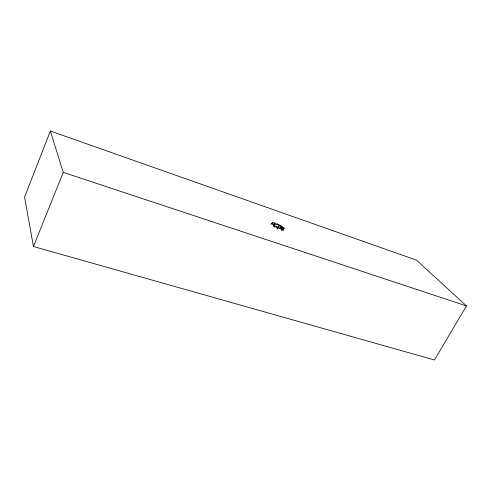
<?xml version="1.0" encoding="UTF-8"?>
<svg xmlns="http://www.w3.org/2000/svg" width="491" height="491" viewBox="0 0 491 491"><rect width="100%" height="100%" fill="white"/><g stroke="black" fill="none" stroke-linecap="round" stroke-linejoin="round"><path stroke-width="0.74" d="M283.362 229.954L284.086 227.953L283.332 227.72A6.561 1.583 26.4 0 0 279.925 225.271L276.899 223.841L276.365 224.921M277.096 228.996L277.691 227.664A6.561 1.583 26.4 0 0 282 229.205L282.564 229.659L283.62 229.187L280.306 227.861L280.87 228.309A4.689 1.135 26.4 0 1 277.796 227.21L274.8 226.026L274.26 227.118M274.708 225.301L275.463 223.325L272.444 222.374L271.904 223.46M50.37 131.017L24.55 197.161L33.456 246.507L434.461 359.983L466.45 305.924L416.485 260.162L50.37 131.017L63.241 172.366L33.456 246.507M270.872 224.497L271.413 223.405L272.241 223.736A6.561 1.583 26.4 0 1 273.143 222.834L272.444 222.374M273.1 226.283L273.64 225.191L274.739 224.737L273.904 224.405A4.689 1.135 26.4 0 1 274.543 223.755L275.242 224.215M274.003 224.841L274.543 223.755M273.929 226.369L274.739 224.737M277.145 228.763L277.691 227.664M278.587 226.695L279.391 225.498A4.689 1.135 26.4 0 1 281.834 227.247L281.079 227.014L280.539 228.094M278.857 226.578L279.391 225.498M281.453 230.297L282 229.205M282.018 230.752L282.564 229.659M283.546 229.033L284.086 227.953M283.08 230.273L283.62 229.187M63.241 172.366L466.45 305.924M281.079 227.014L283.902 228.867M274.8 226.026L277.636 227.898M276.899 223.841L279.127 225.615M271.413 223.405L273.64 225.191"/></g></svg>
